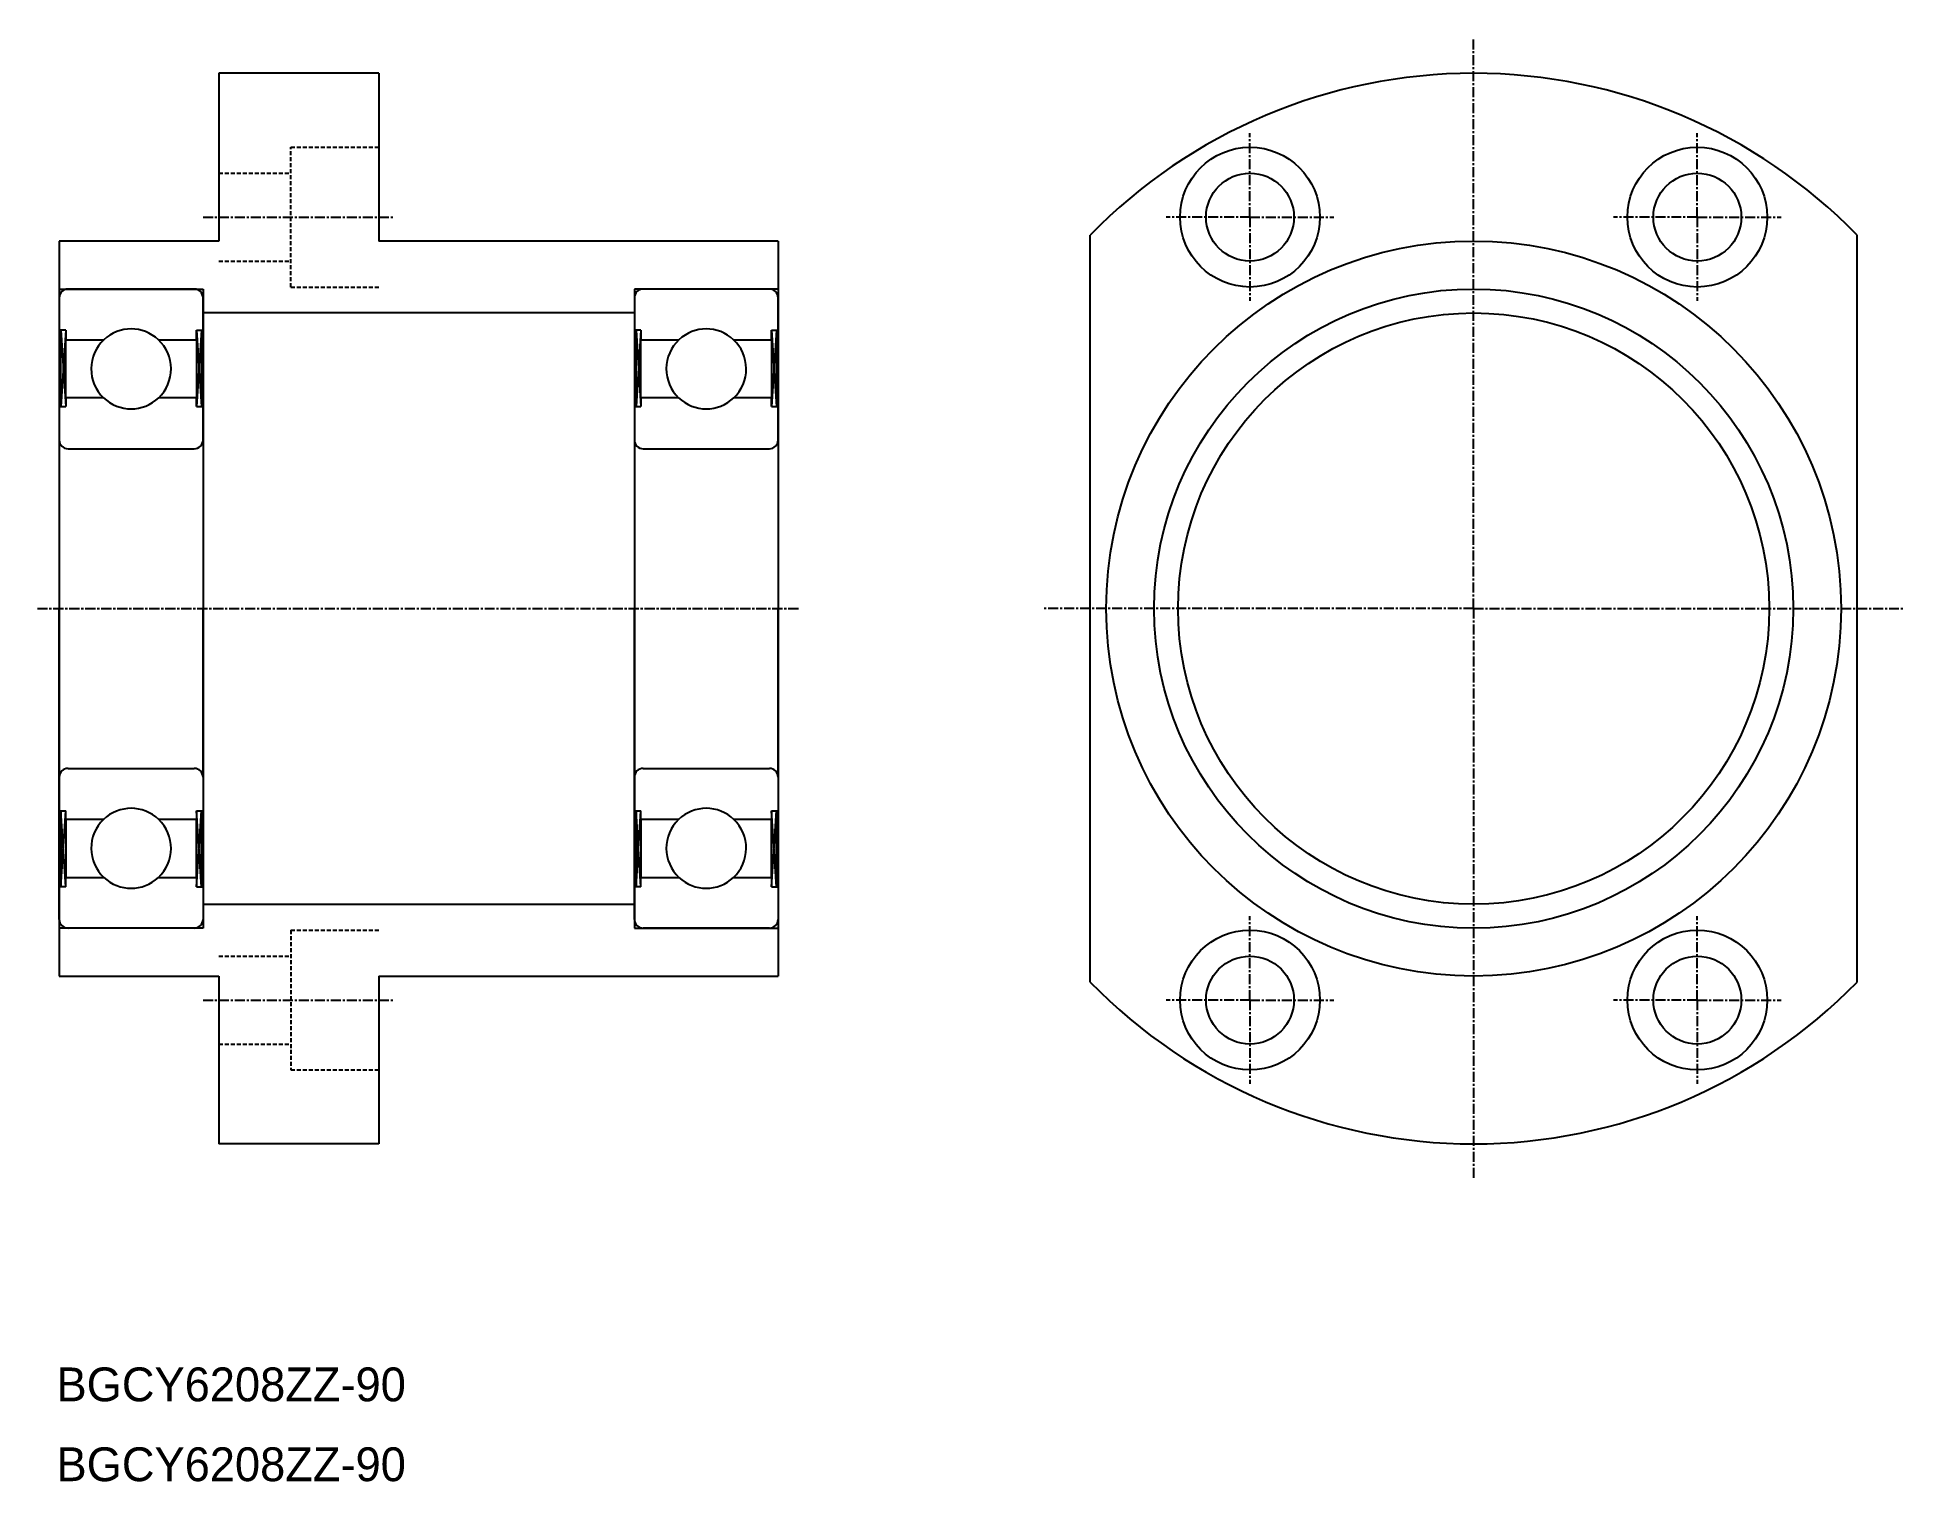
# Model space of a CAD drawing. Extents: x -131 to 103, y -121 to 60.
import ezdxf

# ---------------------------------------------------------------- set-up
doc = ezdxf.new("R2010")
doc.units = 0
doc.linetypes.add('CENTER', pattern=[2, 1.25, -0.25, 0.25, -0.25])
doc.linetypes.add('DASHED', pattern=[0.75, 0.5, -0.25])
doc.layers.get('0').update_dxf_attribs({"linetype": 'CONTINUOUS'})
doc.layers.add('CENTER', color=1, linetype='CENTER')

msp = doc.modelspace()

# ---------------------------------------------------------------- linework, layer by layer
at = {"color": 7, "linetype": 'CONTINUOUS'}
for p, q in [((-87.78, 55.41), (-107.78, 55.41)), ((-107.78, 55.41), (-107.78, 34.41)), ((-87.78, 55.41), (-87.78, 34.41)), ((1.29, -58.33), (1.29, 35.16)), ((97.29, -58.33), (97.29, 35.16)), ((-107.78, 34.41), (-127.78, 34.41)), ((-127.78, 34.41), (-127.78, -57.59)), ((-37.78, 34.41), (-87.78, 34.41)), ((-37.78, 34.41), (-37.78, -57.59)), ((-127.78, 28.41), (-109.78, 28.41)), ((-110.88, 28.41), (-126.68, 28.41)), ((-109.78, 28.41), (-109.78, -51.59)), ((-37.78, 28.41), (-55.78, 28.41)), ((-55.78, 28.41), (-55.78, -51.59)), ((-38.88, 28.41), (-54.68, 28.41)), ((-127.78, 27.31), (-127.78, 23.24)), ((-109.78, 23.24), (-109.78, 27.31)), ((-55.78, 27.31), (-55.78, 23.24)), ((-37.78, 23.24), (-37.78, 27.31)), ((-55.78, 25.41), (-109.78, 25.41)), ((-127.78, 23.24), (-127.78, 13.71)), ((-126.95, 23.24), (-127.78, 23.24)), ((-126.95, 23.24), (-127.57, 13.71)), ((-127.57, 23.24), (-126.95, 13.71)), ((-127.57, 13.71), (-127.57, 23.24)), ((-126.95, 23.24), (-126.95, 22.06)), ((-126.95, 14.81), (-126.95, 22.06)), ((-126.95, 22.06), (-122.2, 22.06)), ((-115.36, 22.06), (-110.61, 22.06)), ((-109.99, 23.24), (-110.61, 13.71)), ((-110.61, 23.24), (-109.99, 13.71)), ((-110.61, 23.24), (-109.78, 23.24)), ((-110.61, 22.06), (-110.61, 23.24)), ((-110.61, 22.06), (-110.61, 14.81)), ((-109.99, 23.24), (-109.99, 13.71)), ((-109.78, 23.24), (-109.78, 13.71)), ((-54.95, 23.24), (-55.78, 23.24)), ((-55.78, 23.24), (-55.78, 13.71)), ((-55.57, 13.71), (-55.57, 23.24)), ((-55.57, 23.24), (-54.95, 13.71)), ((-54.95, 23.24), (-55.57, 13.71)), ((-54.95, 23.24), (-54.95, 22.06)), ((-54.95, 22.06), (-50.2, 22.06)), ((-54.95, 14.81), (-54.95, 22.06)), ((-43.36, 22.06), (-38.61, 22.06)), ((-38.61, 22.06), (-38.61, 23.24)), ((-38.61, 23.24), (-37.78, 23.24)), ((-38.61, 23.24), (-37.99, 13.71)), ((-37.99, 23.24), (-38.61, 13.71)), ((-38.61, 22.06), (-38.61, 14.81)), ((-37.99, 23.24), (-37.99, 13.71)), ((-37.78, 23.24), (-37.78, 13.71)), ((-126.95, 14.81), (-126.95, 13.71)), ((-122.25, 14.81), (-126.95, 14.81)), ((-110.61, 14.81), (-115.31, 14.81)), ((-110.61, 13.71), (-110.61, 14.81)), ((-50.25, 14.81), (-54.95, 14.81)), ((-54.95, 14.81), (-54.95, 13.71)), ((-38.61, 14.81), (-43.31, 14.81)), ((-38.61, 13.71), (-38.61, 14.81)), ((-127.78, 13.71), (-126.95, 13.71)), ((-127.78, 13.71), (-127.78, 9.51)), ((-110.61, 13.71), (-109.78, 13.71)), ((-109.78, 9.51), (-109.78, 13.71)), ((-55.78, 13.71), (-55.78, 9.51)), ((-55.78, 13.71), (-54.95, 13.71)), ((-38.61, 13.71), (-37.78, 13.71)), ((-37.78, 9.51), (-37.78, 13.71)), ((-127.78, 9.51), (-127.78, -11.59)), ((-109.78, 9.51), (-109.78, -11.59)), ((-55.78, 9.51), (-55.78, -11.59)), ((-37.78, 9.51), (-37.78, -11.59)), ((-126.68, 8.41), (-110.88, 8.41)), ((-54.68, 8.41), (-38.88, 8.41)), ((-127.78, -32.69), (-127.78, -11.59)), ((-109.78, -32.69), (-109.78, -11.59)), ((-55.78, -32.69), (-55.78, -11.59)), ((-37.78, -32.69), (-37.78, -11.59)), ((-127.78, -36.89), (-127.78, -32.69)), ((-126.68, -31.59), (-110.88, -31.59)), ((-109.78, -32.69), (-109.78, -36.89)), ((-55.78, -36.89), (-55.78, -32.69)), ((-54.68, -31.59), (-38.88, -31.59)), ((-37.78, -32.69), (-37.78, -36.89)), ((-127.78, -36.89), (-126.95, -36.89)), ((-127.78, -46.41), (-127.78, -36.89)), ((-126.95, -46.41), (-127.57, -36.89)), ((-127.57, -46.41), (-126.95, -36.89)), ((-127.57, -36.89), (-127.57, -46.41)), ((-126.95, -37.99), (-126.95, -36.89)), ((-109.99, -46.41), (-110.61, -36.89)), ((-110.61, -46.41), (-109.99, -36.89)), ((-110.61, -36.89), (-109.78, -36.89)), ((-110.61, -36.89), (-110.61, -37.99)), ((-109.99, -46.41), (-109.99, -36.89)), ((-109.78, -46.41), (-109.78, -36.89)), ((-55.78, -46.41), (-55.78, -36.89)), ((-55.78, -36.89), (-54.95, -36.89)), ((-55.57, -36.89), (-55.57, -46.41)), ((-55.57, -46.41), (-54.95, -36.89)), ((-54.95, -46.41), (-55.57, -36.89)), ((-54.95, -37.99), (-54.95, -36.89)), ((-38.61, -36.89), (-38.61, -37.99)), ((-38.61, -36.89), (-37.78, -36.89)), ((-38.61, -46.41), (-37.99, -36.89)), ((-37.99, -46.41), (-38.61, -36.89)), ((-37.99, -46.41), (-37.99, -36.89)), ((-37.78, -46.41), (-37.78, -36.89)), ((-126.95, -37.99), (-126.95, -45.24)), ((-122.25, -37.99), (-126.95, -37.99)), ((-110.61, -37.99), (-115.31, -37.99)), ((-110.61, -45.24), (-110.61, -37.99)), ((-50.25, -37.99), (-54.95, -37.99)), ((-54.95, -37.99), (-54.95, -45.24)), ((-38.61, -37.99), (-43.31, -37.99)), ((-38.61, -45.24), (-38.61, -37.99)), ((-126.95, -46.41), (-127.78, -46.41)), ((-127.78, -50.49), (-127.78, -46.41)), ((-126.95, -46.41), (-126.95, -45.24)), ((-126.95, -45.24), (-122.2, -45.24)), ((-115.36, -45.24), (-110.61, -45.24)), ((-110.61, -45.24), (-110.61, -46.41)), ((-110.61, -46.41), (-109.78, -46.41)), ((-109.78, -46.41), (-109.78, -50.49)), ((-55.78, -50.49), (-55.78, -46.41)), ((-54.95, -46.41), (-55.78, -46.41)), ((-54.95, -45.24), (-50.2, -45.24)), ((-54.95, -46.41), (-54.95, -45.24)), ((-43.36, -45.24), (-38.61, -45.24)), ((-38.61, -45.24), (-38.61, -46.41)), ((-38.61, -46.41), (-37.78, -46.41)), ((-37.78, -46.41), (-37.78, -50.49)), ((-109.78, -48.59), (-55.78, -48.59)), ((-109.78, -51.59), (-127.78, -51.59)), ((-110.88, -51.59), (-126.68, -51.59)), ((-55.78, -51.59), (-37.78, -51.59)), ((-38.88, -51.59), (-54.68, -51.59)), ((-127.78, -57.59), (-107.78, -57.59)), ((-107.78, -57.59), (-107.78, -78.59)), ((-87.78, -57.59), (-87.78, -78.59)), ((-87.78, -57.59), (-37.78, -57.59)), ((-87.78, -78.59), (-107.78, -78.59))]:
    msp.add_line(p, q, dxfattribs=at)
at = {"color": 3, "linetype": 'DASHED'}
for p, q in [((-98.78, 46.16), (-87.78, 46.16)), ((-98.78, 28.66), (-98.78, 46.16)), ((-107.78, 42.91), (-98.78, 42.91)), ((-107.78, 31.91), (-98.78, 31.91)), ((-98.78, 28.66), (-87.78, 28.66)), ((-98.78, -51.84), (-98.78, -69.34)), ((-98.78, -51.84), (-87.78, -51.84)), ((-107.78, -55.09), (-98.78, -55.09)), ((-107.78, -66.09), (-98.78, -66.09)), ((-98.78, -69.34), (-87.78, -69.34))]:
    msp.add_line(p, q, dxfattribs=at)
at = {"color": 7, "linetype": 'CONTINUOUS'}
for centre, radius in [((21.29, 37.41), 8.75), ((77.29, 37.41), 8.75), ((21.29, 37.41), 5.5), ((77.29, 37.41), 5.5), ((49.29, -11.59), 46), ((49.29, -11.59), 40), ((49.29, -11.59), 37), ((21.29, -60.59), 8.75), ((77.29, -60.59), 8.75), ((21.29, -60.59), 5.5), ((77.29, -60.59), 5.5)]:
    msp.add_circle(centre, radius, dxfattribs=at)
for centre, radius, start, end in [((49.29, -11.59), 67, 44.2405, 135.7595), ((-126.68, 27.31), 1.1, 90, 180), ((-110.88, 27.31), 1.1, 0, 90), ((-54.68, 27.31), 1.1, 90, 180), ((-38.88, 27.31), 1.1, 0, 90), ((-118.78, 18.41), 5, 46.8864, 133.1136), ((-46.78, 18.41), 5, 46.8864, 133.1136), ((-118.78, 18.41), 5, 133.1136, 226.0545), ((-118.78, 18.41), 5, 313.9455, 46.8864), ((-46.78, 18.41), 5, 133.1136, 226.0545), ((-46.78, 18.41), 5, 313.9455, 46.8864), ((-118.78, 18.41), 5, 226.0545, 313.9455), ((-46.78, 18.41), 5, 226.0545, 313.9455), ((-126.68, 9.51), 1.1, 180, 270), ((-110.88, 9.51), 1.1, 270, 0), ((-54.68, 9.51), 1.1, 180, 270), ((-38.88, 9.51), 1.1, 270, 0), ((-126.68, -32.69), 1.1, 90, 180), ((-110.88, -32.69), 1.1, 0, 90), ((-54.68, -32.69), 1.1, 90, 180), ((-38.88, -32.69), 1.1, 0, 90), ((-118.78, -41.59), 5, 46.0545, 133.9455), ((-46.78, -41.59), 5, 46.0545, 133.9455), ((-118.78, -41.59), 5, 133.9455, 226.8864), ((-118.78, -41.59), 5, 313.1136, 46.0545), ((-46.78, -41.59), 5, 133.9455, 226.8864), ((-46.78, -41.59), 5, 313.1136, 46.0545), ((-118.78, -41.59), 5, 226.8864, 313.1136), ((-46.78, -41.59), 5, 226.8864, 313.1136), ((-126.68, -50.49), 1.1, 180, 270), ((-110.88, -50.49), 1.1, 270, 0), ((-54.68, -50.49), 1.1, 180, 270), ((-38.88, -50.49), 1.1, 270, 0), ((49.29, -11.59), 67, 224.2405, 315.7595)]:
    msp.add_arc(centre, radius, start, end, dxfattribs=at)
at = {"layer": 'CENTER', "color": 1, "linetype": 'CENTER'}
for p, q in [((49.29, -11.59), (49.29, 59.91)), ((21.29, 37.41), (21.29, 47.91)), ((77.29, 37.41), (77.29, 47.91)), ((-109.78, 37.41), (-85.78, 37.41)), ((21.29, 37.41), (10.79, 37.41)), ((21.29, 37.41), (31.79, 37.41)), ((21.29, 37.41), (21.29, 26.91)), ((77.29, 37.41), (66.79, 37.41)), ((77.29, 37.41), (77.29, 26.91)), ((77.29, 37.41), (87.79, 37.41)), ((-130.52, -11.59), (-35.9, -11.59)), ((-130.48, -11.59), (-107.08, -11.59)), ((-58.48, -11.59), (-35.08, -11.59)), ((49.29, -11.59), (-4.62, -11.59)), ((49.29, -11.59), (103.13, -11.59)), ((49.29, -11.59), (49.29, -83.09)), ((21.29, -60.59), (21.29, -50.09)), ((77.29, -60.59), (77.29, -50.09)), ((-109.78, -60.59), (-85.78, -60.59)), ((-109.78, -60.59), (-85.78, -60.59)), ((21.29, -60.59), (10.79, -60.59)), ((21.29, -60.59), (31.79, -60.59)), ((21.29, -60.59), (21.29, -71.09)), ((77.29, -60.59), (66.79, -60.59)), ((77.29, -60.59), (87.79, -60.59)), ((77.29, -60.59), (77.29, -71.09))]:
    msp.add_line(p, q, dxfattribs=at)

# ---------------------------------------------------------------- texts
at = {"color": 7, "linetype": 'CONTINUOUS'}
for p in [(-128.12, -110.81), (-128.12, -120.81)]:
    msp.add_text('BGCY6208ZZ-90', height=4.2333, dxfattribs=at).set_placement(p)

doc.saveas('drawing.dxf')
